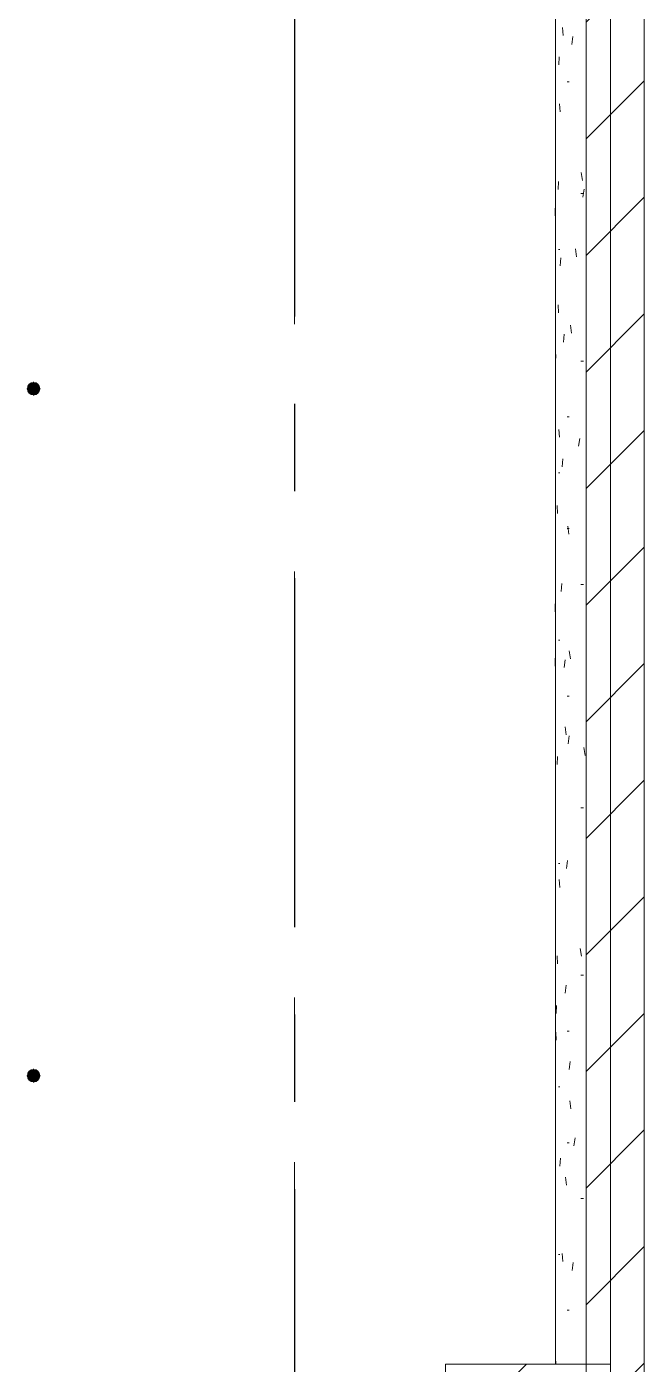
# Model space of a CAD drawing. Header units: millimetres. Extents: x -4000 to 187956, y -58990 to 162485.
# Drawn here: x 49525 to 51773, y 91650 to 96517 of the extents above; entities that cross this region are included whole.
import ezdxf

# ---------------------------------------------------------------- set-up
doc = ezdxf.new("R2010")
doc.units = ezdxf.units.MM
for name, pattern in [('Dash 1_16_', [317.5, 158.75, -158.75]), ('Grid Line', [2222.5, 1270, -317.5, 317.5, -317.5]), ('Grid Line 12_5mm', [2150, 1250, -300, 300, -300])]:
    doc.linetypes.add(name, pattern=pattern)
for name, color, linetype, lineweight in [('A-WALL', 113, 'Continuous', 13), ('A-WALL-PATT', 111, 'Continuous', 13), ('F-SPRN', 3, 'Continuous', 9), ('P-PIPE', 3, 'Continuous', 9), ('P-PIPE-CNTR', 3, 'Continuous', 9), ('S-GRID', 1, 'Continuous', 30)]:
    doc.layers.add(name, color=color, linetype=linetype, lineweight=lineweight)
pattern_1 = [(45, (0, 0), (-212.132, 212.132), [])]

# ---------------------------------------------------------------- blocks, each defined once
blk = doc.blocks.new('FP_928-FFS - TANG 1')
at = {"layer": 'A-WALL', "color": 50, "lineweight": 15}
blk.add_line((51450, 101250), (51450, 91650), dxfattribs=at)
at = {"layer": 'A-WALL-PATT', "color": 8, "lineweight": 9}
for p, q in [((51475.3, 96514.4), (51477.9, 96485.3)), ((51509.6, 96452.6), (51513.5, 96481.7)), ((51462, 96378.3), (51463.9, 96407.3)), ((51449.9, 96316.8), (51449.1, 96316.8)), ((51499.7, 96316.8), (51492.8, 96316.8)), ((51465, 96236.8), (51467.1, 96207.8)), ((51543.1, 95986.5), (51548, 95957.4)), ((51459.2, 95924.7), (51460.9, 95953.7)), ((51449.9, 95910.4), (51449.1, 95910.4)), ((51552.3, 95910.4), (51542.4, 95910.4)), ((51549.2, 95897.5), (51554.2, 95926.5)), ((51448.9, 95857.6), (51449.1, 95828.6)), ((51465.5, 95707.2), (51461.6, 95707.2)), ((51522.7, 95708.9), (51527.1, 95679.8)), ((51467.6, 95647.1), (51469.9, 95676.2)), ((51459.8, 95505.7), (51461.5, 95476.6)), ((51478.6, 95369.6), (51481.4, 95398.6)), ((51504.8, 95431.3), (51508.6, 95402.3)), ((51449.9, 95300.8), (51449.1, 95300.8)), ((51450.5, 95295.2), (51451.2, 95324.2)), ((51552.3, 95300.8), (51542.4, 95300.8)), ((51499.7, 95097.6), (51492.8, 95097.6)), ((51462.7, 95052.1), (51464.6, 95023.1)), ((51533.5, 94990.4), (51538.2, 95019.4)), ((51474.3, 94916), (51476.9, 94945)), ((51465.5, 94894.4), (51461.6, 94894.4)), ((51455.6, 94774.5), (51457, 94745.5)), ((51499.7, 94691.2), (51492.8, 94691.2)), ((51494.7, 94700.2), (51498.2, 94671.1)), ((51470.3, 94462.5), (51472.7, 94491.5)), ((51552.3, 94488), (51542.4, 94488)), ((51449, 94388.1), (51449.3, 94417.1)), ((51465.5, 94284.8), (51461.6, 94284.8)), ((51500.4, 94246.6), (51504.1, 94217.6)), ((51449, 94219.4), (51449.2, 94190.4)), ((51481.9, 94184.9), (51484.9, 94213.9)), ((51449.9, 94081.6), (51449.1, 94081.6)), ((51499.7, 94081.6), (51492.8, 94081.6)), ((51485.7, 93969), (51488.8, 93940)), ((51496, 93907.3), (51499.5, 93936.3)), ((51553.3, 93894.7), (51558.5, 93865.6)), ((51456.1, 93832.9), (51457.5, 93862)), ((51449.9, 93675.2), (51449.1, 93675.2)), ((51552.3, 93675.2), (51542.4, 93675.2)), ((51465.5, 93472), (51461.6, 93472)), ((51490.6, 93453.7), (51493.9, 93482.8)), ((51463.5, 93413.9), (51465.5, 93384.9)), ((51539.4, 93163.5), (51544.3, 93134.5)), ((51456.2, 93136.3), (51457.6, 93107.3)), ((51449.9, 93065.6), (51449.1, 93065.6)), ((51552.3, 93065.6), (51542.4, 93065.6)), ((51485.4, 93000.2), (51488.6, 93029.2)), ((51452.3, 92925.8), (51453.4, 92954.9)), ((51451.4, 92858.7), (51452.2, 92829.7)), ((51499.7, 92862.4), (51492.8, 92862.4)), ((51500.2, 92722.6), (51503.9, 92751.7)), ((51465.5, 92659.2), (51461.6, 92659.2)), ((51502, 92608.4), (51505.8, 92579.3)), ((51499.7, 92456), (51492.8, 92456)), ((51517.4, 92445), (51521.6, 92474.1)), ((51465.8, 92370.7), (51467.9, 92399.7)), ((51487, 92330.8), (51490.2, 92301.8)), ((51552.3, 92252.8), (51542.4, 92252.8)), ((51449.6, 92127.6), (51450.1, 92098.6)), ((51465.5, 92049.6), (51461.6, 92049.6)), ((51474.4, 92053.2), (51477.1, 92024.2)), ((51510.8, 91991.5), (51514.8, 92020.5)), ((51449.9, 91846.4), (51449.1, 91846.4)), ((51499.7, 91846.4), (51492.8, 91846.4)), ((51450.5, 91674.1), (51451.1, 91650))]:
    blk.add_line(p, q, dxfattribs=at)
blk = doc.blocks.new('Walls 1 - Walls 1-594429-FFS - TANG 1')
at = {"layer": 'A-WALL-PATT', "lineweight": 9}
h = blk.add_hatch(dxfattribs=at)
h.set_pattern_fill('FP_12', color=250, style=0, pattern_type=2)
h.set_pattern_definition(pattern_1)
h.paths.add_polyline_path([(51561.4, 91445.9), (51773.2, 91445.9), (51773.2, 101450), (51561.4, 101450), (51561.4, 91858.9)])
at = {"layer": 'A-WALL', "color": 50, "lineweight": 15}
for p, q in [((51561.4, 101450), (51561.4, 91445.9)), ((51773.2, 91445.9), (51773.2, 101450)), ((51450, 101250), (51450, 91650))]:
    blk.add_line(p, q, dxfattribs=at)
at = {"layer": 'A-WALL', "color": 35, "lineweight": 15}
blk.add_line((51650, 101450), (51650, 91445.9), dxfattribs=at)
at = {"layer": 'A-WALL', "color": 50, "lineweight": 15}
blk.add_blockref('FP_928-FFS - TANG 1', (0, 0), dxfattribs=at)
blk = doc.blocks.new('CMF2_NHAXUONG_A_rvt-1-FFS - TANG 1')
at = {"layer": 'A-WALL-PATT', "lineweight": 9}
h = blk.add_hatch(dxfattribs=at)
h.set_pattern_fill('FP_12', color=250, style=0, pattern_type=2)
h.set_pattern_definition(pattern_1)
h.paths.add_polyline_path([(51649.8, 91450), (51649.8, 91650), (51049.8, 91650), (51049.8, 91450)])
at = {"layer": 'A-WALL', "color": 50, "lineweight": 15}
for p, q in [((51449.8, 91650), (51449.8, 101250)), ((51649.8, 91650), (51049.8, 91650)), ((51049.8, 91650), (51049.8, 91450)), ((51649.8, 91450), (51649.8, 91650))]:
    blk.add_line(p, q, dxfattribs=at)
at = {"layer": 'A-WALL', "color": 35, "lineweight": 15}
for p, q in [((51449.8, 101250), (51449.8, 91650)), ((51649.8, 101250), (51649.8, 91650))]:
    blk.add_line(p, q, dxfattribs=at)
at = {"layer": 'A-WALL', "color": 53, "lineweight": 15}
for p, q in [((51649.8, 91650), (51649.8, 101250)), ((51561.4, 91650), (51649.8, 91650))]:
    blk.add_line(p, q, dxfattribs=at)
at = {"layer": 'A-WALL', "color": 71, "lineweight": 15}
for p, q in [((51450.1, 91650), (51454.5, 91650)), ((51454.8, 91650), (51468, 91650)), ((51468.4, 91650), (51490.3, 91650)), ((51491, 91650), (51521.5, 91650)), ((51522.3, 91650), (51561.4, 91650))]:
    blk.add_line(p, q, dxfattribs=at)
at = {"layer": 'S-GRID', "linetype": 'Grid Line 12_5mm', "lineweight": 9}
blk.add_line((50500, 161185.2), (50500, -16487.4), dxfattribs=at)
at = {"layer": 'A-WALL', "color": 250, "lineweight": 9}
blk.add_blockref('Walls 1 - Walls 1-594429-FFS - TANG 1', (0, 0), dxfattribs=at)
blk = doc.blocks.new('Sprinkler_Up - DN20-V607-FFS - TANG 1')
at = {"layer": 'F-SPRN', "transparency": 33554534}
for points in [[(-13.5, 0), (-3.9, 0.7), (-1.7, 2.9), (-1.2, 3.5), (-0.6, 4), (0.6, 4), (1.2, 3.5), (1.7, 2.9), (4.6, 0), (22.2, 0), (18, 13.1), (6.9, 21.2), (-6.9, 21.2), (-18, 13.1), (-22.2, 0)], [(0, -21.2), (6.9, -21.2), (18, -13.1), (22.2, 0), (3.9, -0.7), (1.7, -2.9), (1.2, -3.5), (0.6, -4), (-0.6, -4), (-1.2, -3.5), (-1.7, -2.9), (-4.6, 0), (-22.2, 0), (-18, -13.1), (-6.9, -21.2)], [(0, -16.7), (4.3, -16.1), (11.8, -11.8), (16.1, -4.3), (16.1, 4.3), (11.8, 11.8), (8.3, 14.4), (0, 16.7), (-4.3, 16.1), (-11.8, 11.8), (-16.1, 4.3), (-16.1, -4.3), (-11.8, -11.8), (-8.3, -14.4)], [(0, -15.6), (7.8, -13.5), (13.5, -7.8), (15.1, -4), (15.1, 4), (13.5, 7.8), (7.8, 13.5), (0, 15.6), (-7.8, 13.5), (-11, 11), (-15.1, 4), (-15.1, -4), (-11, -11), (-7.8, -13.5)], [(-10.9, -5.5), (-10.9, 5.4), (-14.5, 5.4), (-14.5, -5.5)], [(-7.7, -5.5), (-7.7, 5.4), (-10.9, 5.4), (-10.9, -5.5)], [(0, -5.5), (0, 5.4), (-7.7, 5.4), (-7.7, -5.5)], [(0, 0), (5.7, 0), (2.9, 4.9), (-2.9, 4.9), (-5.7, 0)], [(-2.9, -4.9), (2.9, -4.9), (5.7, 0), (-5.7, 0)], [(0, 0), (4.6, 0), (0, 4.6), (-4.6, 0)], [(0, -4.6), (4.6, 0), (-4.6, 0)], [(0, -2.6), (1.3, 0), (-1.8, 0)], [(-1.3, 0), (1.8, 0), (0, 2.6)], [(7.7, -5.5), (7.7, 5.4), (0, 5.4), (0, -5.5)], [(10.9, -5.5), (10.9, 5.4), (7.7, 5.4), (7.7, -5.5)], [(14.5, -5.5), (14.5, 5.4), (10.9, 5.4), (10.9, -5.5)]]:
    blk.add_hatch(color=1, dxfattribs=at).paths.add_polyline_path(points)
at = {"layer": 'F-SPRN', "color": 1}
for p, q in [((-11.5, 5.4), (-14.5, 5.4)), ((-14.5, 5.4), (-11.3, 5.4)), ((-14.5, 5.4), (-14.5, 3.7)), ((-14.5, 3.3), (-14.5, 0)), ((-11.5, 5.4), (-11.5, 4)), ((-10.9, 1.9), (-10.9, 3.6)), ((-10.8, 5.4), (-8, 5.4)), ((-8.1, 5.4), (-10.8, 5.4)), ((-8.1, 5.4), (-8.1, 2.8)), ((-8.1, 2.5), (-8.1, 0.7)), ((-7.7, 4.8), (-7.7, 2.7)), ((-7.7, 4.8), (-7.7, 2.7)), ((-7.7, 2.1), (-7.7, 0.5)), ((-7.7, 2.1), (-7.7, 0.5)), ((-6.7, 5.4), (-4.7, 5.4)), ((-5.8, 3.8), (-5.8, 2.2)), ((-2.1, 0), (-2.1, 0)), ((-2.1, 0), (-2.1, -0.1)), ((0, 2.1), (-0.1, 2.1)), ((2.1, 0), (2.1, 0.1)), ((2.1, 0), (2.1, 0)), ((4.7, 5.4), (6.5, 5.4)), ((7.7, 5.4), (10.8, 5.4)), ((7.7, 5.2), (7.7, 2.7)), ((7.7, 5.2), (7.7, 2.7)), ((7.7, 2.3), (7.7, 0.5)), ((7.7, 2.3), (7.7, 0.5)), ((10.8, 5.4), (8.1, 5.4)), ((8.1, 5.4), (8.1, 2.8)), ((8.1, 2.5), (8.1, 0.4)), ((10.9, 5.4), (14.5, 5.4)), ((10.9, 3.6), (10.9, 0.2)), ((14.5, 5.4), (11.5, 5.4)), ((11.5, 5.4), (11.5, 4)), ((11.5, 3), (11.5, 0.2)), ((14.5, 5.4), (14.5, -5.5)), ((-14.5, -1.3), (-14.5, -3.7)), ((-11.1, -5.5), (-14.5, -5.5)), ((-14.5, -5.5), (-11.5, -5.5)), ((-10.9, -2.6), (-10.9, -1.3)), ((-10.8, -5.5), (-8.1, -5.5)), ((-7.8, -5.5), (-10.8, -5.5)), ((-8.1, -4.2), (-8.1, -5.5)), ((-7.7, -2.7), (-7.7, -4)), ((-7.7, -2.7), (-7.7, -4)), ((-7, -5.5), (-5.8, -5.5)), ((-4.8, -5.5), (-7, -5.5)), ((-5.8, -2.3), (-5.8, -3.8)), ((-2.1, -0.3), (-2, -0.4)), ((-2, -0.4), (-2, -0.5)), ((-2, -0.5), (-2, -0.6)), ((-2, -0.6), (-2, -0.7)), ((-2, -0.7), (-1.9, -0.7)), ((-1.9, -0.7), (-1.9, -0.8)), ((-1.9, -0.8), (-1.9, -0.9)), ((-1.9, -0.9), (-1.8, -1)), ((-1.8, -1), (-1.8, -1.1)), ((-1.8, -1), (-1.8, -1)), ((-1.8, -1.1), (-1.7, -1.2)), ((-1.7, -1.2), (-1.6, -1.3)), ((-1.7, -1.2), (-1.7, -1.2)), ((-1.6, -1.3), (-1.6, -1.4)), ((-1.6, -1.4), (-1.5, -1.4)), ((-1.5, -1.4), (-1.4, -1.5)), ((-1.4, -1.5), (-1.3, -1.6)), ((-1.4, -1.5), (-1.4, -1.5)), ((-1.3, -1.6), (-1.3, -1.7)), ((-1.3, -1.7), (-1.2, -1.7)), ((-1.2, -1.7), (-1.1, -1.7)), ((-1.1, -1.7), (-1.1, -1.8)), ((-1.1, -1.8), (-1, -1.8)), ((-1, -1.8), (-0.9, -1.9)), ((-0.9, -1.9), (-0.8, -1.9)), ((-0.8, -1.9), (-0.7, -2)), ((-0.8, -1.9), (-0.8, -1.9)), ((-0.7, -2), (-0.6, -2)), ((-0.6, -2), (-0.5, -2)), ((-0.5, -2), (-0.4, -2)), ((-0.4, -2), (-0.3, -2.1)), ((-0.4, -2), (-0.4, -2)), ((-0.3, -2.1), (-0.2, -2.1)), ((-0.2, -2.1), (-0.1, -2.1)), ((-0.1, -2.1), (0, -2.1)), ((0, -2.1), (0.1, -2.1)), ((0.1, -2.1), (0.2, -2.1)), ((0.1, -2.1), (0.1, -2.1)), ((0.2, -2.1), (0.3, -2.1)), ((0.3, -2.1), (0.4, -2)), ((0.4, -2), (0.5, -2)), ((0.5, -2), (0.6, -2)), ((0.6, -2), (0.7, -2)), ((0.6, -2), (0.6, -2)), ((0.7, -2), (0.8, -1.9)), ((0.8, -1.9), (0.9, -1.9)), ((0.9, -1.9), (1, -1.8)), ((0.9, -1.9), (0.9, -1.9)), ((1, -1.8), (1.1, -1.8)), ((1.1, -1.8), (1.2, -1.7)), ((1.2, -1.7), (1.3, -1.6)), ((1.2, -1.7), (1.2, -1.7)), ((1.3, -1.6), (1.4, -1.6)), ((1.4, -1.5), (1.5, -1.5)), ((1.4, -1.6), (1.4, -1.5)), ((1.5, -1.4), (1.6, -1.3)), ((1.5, -1.5), (1.5, -1.4)), ((1.6, -1.3), (1.7, -1.2)), ((1.6, -1.3), (1.6, -1.3)), ((1.7, -1.1), (1.8, -1.1)), ((1.7, -1.2), (1.7, -1.1)), ((1.8, -1), (1.9, -0.9)), ((1.8, -1.1), (1.8, -1)), ((1.9, -0.8), (2, -0.7)), ((1.9, -0.8), (1.9, -0.8)), ((1.9, -0.9), (1.9, -0.8)), ((2, -0.4), (2.1, -0.3)), ((2, -0.5), (2, -0.4)), ((2, -0.5), (2, -0.5)), ((2, -0.6), (2, -0.5)), ((2, -0.7), (2, -0.6)), ((2.1, -0.1), (2.1, 0)), ((2.1, -0.2), (2.1, -0.1)), ((2.1, -0.3), (2.1, -0.2)), ((7, -5.5), (4.8, -5.5)), ((5.8, -2.2), (5.8, -3.8)), ((5.8, -5.5), (7, -5.5)), ((7.7, -0.5), (7.7, -2.3)), ((7.7, -0.5), (7.7, -2.3)), ((7.7, -2.7), (7.7, -5.4)), ((7.7, -2.7), (7.7, -5.4)), ((10.8, -5.5), (7.7, -5.5)), ((8.1, -0.4), (8.1, -2.5)), ((8.1, -2.8), (8.1, -5.5)), ((8.1, -5.5), (10.8, -5.5)), ((10.9, -0.2), (10.9, -3.6)), ((14.5, -5.5), (10.9, -5.5)), ((11.5, -0.2), (11.5, -3)), ((11.5, -4), (11.5, -5.5)), ((11.5, -5.5), (14.5, -5.5))]:
    blk.add_line(p, q, dxfattribs=at)
at = {"layer": 'F-SPRN', "color": 1, "flags": 128}
for points in [[(-0.6, 2), (-0.7, 2), (-0.8, 1.9), (-0.9, 1.9), (-0.9, 1.9), (-1, 1.8), (-1.1, 1.8), (-1.2, 1.7), (-1.2, 1.7), (-1.3, 1.6), (-1.4, 1.6), (-1.4, 1.5), (-1.5, 1.5), (-1.5, 1.4), (-1.6, 1.3), (-1.6, 1.3), (-1.7, 1.2), (-1.7, 1.1), (-1.8, 1.1), (-1.8, 1), (-1.9, 0.9), (-1.9, 0.8), (-1.9, 0.8), (-2, 0.7), (-2, 0.6), (-2, 0.5), (-2, 0.5), (-2, 0.4), (-2.1, 0.3), (-2.1, 0.2), (-2.1, 0.1), (-2.1, 0)], [(-0.5, 2), (-0.6, 2), (-0.6, 2)], [(-0.1, 2.1), (-0.1, 2.1), (-0.2, 2.1), (-0.3, 2.1), (-0.4, 2), (-0.5, 2)], [(0.3, 2.1), (0.2, 2.1), (0.1, 2.1), (0, 2.1)], [(1.4, 1.5), (1.3, 1.6), (1.3, 1.7), (1.2, 1.7), (1.1, 1.7), (1.1, 1.8), (1, 1.8), (0.9, 1.9), (0.8, 1.9), (0.8, 1.9), (0.7, 2), (0.6, 2), (0.5, 2), (0.4, 2), (0.4, 2), (0.3, 2.1)], [(1.8, 1.1), (1.7, 1.2), (1.7, 1.2), (1.6, 1.3), (1.6, 1.4), (1.5, 1.4), (1.4, 1.5), (1.4, 1.5)], [(2, 0.7), (1.9, 0.7), (1.9, 0.8), (1.9, 0.9), (1.8, 1), (1.8, 1), (1.8, 1.1)], [(2.1, 0.1), (2.1, 0.2), (2.1, 0.2), (2.1, 0.3), (2, 0.4), (2, 0.5), (2, 0.6), (2, 0.7)], [(-2.1, -0.1), (-2.1, -0.2), (-2.1, -0.2), (-2.1, -0.3)]]:
    blk.add_lwpolyline(points, dxfattribs=at)
at = {"layer": 'F-SPRN', "color": 1}
for radius, start, end in [(22.2, 360, 180), (21.9, 165.6773, 179.2615), (21.9, 144.7698, 164.8151), (21.9, 126.6942, 143.2701), (16.7, 167.6802, 180), (16.7, 167.6802, 180), (16.7, 155.3879, 164.9693), (16.7, 155.3879, 164.9693), (15.6, 166.4265, 180), (15.6, 166.4265, 180), (15.6, 150.9409, 165), (15.6, 159.6139, 165), (16.7, 136.7213, 149.931), (16.7, 136.7213, 149.931), (15.6, 150.9409, 156.3845), (15.6, 138.4214, 150), (15.6, 138.4214, 150), (21.9, 108.2621, 125.7507), (16.7, 121.4181, 130.5751), (16.7, 121.4181, 130.5751), (15.6, 120.5262, 133.2078), (15.6, 120.5262, 133.2078), (16.7, 106.5995, 120), (16.7, 106.5995, 120), (15.6, 114.4363, 119.9813), (15.6, 114.4363, 119.9813), (21.9, 99.348, 107.901), (4.63, 155.7832, 180), (4.63, 155.7832, 180), (16.7, 96.4143, 105), (16.7, 96.4143, 105), (4.63, 109.0192, 138.2703), (4.63, 109.0192, 138.2703), (21.9, 90.145, 98.8503), (15.6, 95.5762, 100.6843), (15.6, 95.5762, 100.6843), (2.56, 109.0192, 168.8278), (2.56, 109.0192, 168.8278), (2.04, 109.0192, 180), (16.7, 83.0684, 90), (16.7, 83.0684, 90), (4.63, 17.9592, 90), (4.63, 17.9592, 90), (3.81, 57.0577, 90), (2.56, 14.5599, 90), (2.56, 14.5599, 90), (2.04, 10.4703, 90), (21.9, 72.5583, 89.4624), (15.6, 75.573, 80.5892), (15.6, 75.573, 80.5892), (3.81, 16.1605, 43.8358), (15.6, 67.5614, 74.5481), (15.6, 67.5614, 74.5481), (16.7, 60, 75), (16.7, 60, 75), (15.6, 60.0187, 65.5637), (15.6, 60.0187, 65.5637), (21.9, 54.2493, 71.7379), (15.6, 46.7922, 60), (15.6, 46.7922, 60), (16.7, 49.4249, 58.5819), (16.7, 49.4249, 58.5819), (15.6, 30, 41.5786), (15.6, 30, 41.5786), (16.7, 30, 43.2787), (16.7, 30, 43.2787), (21.9, 36.7299, 53.3058), (15.6, 23.6155, 29.5646), (15.6, 15, 29.5646), (15.6, 15, 20.3861), (16.7, 15, 24.6121), (16.7, 15, 24.6121), (15.6, 360, 13.6618), (15.6, 0, 13.6618), (16.7, 360, 12.3198), (16.7, 0, 12.3198), (21.9, 15.1849, 35.2302), (21.9, 0.7385, 14.3227), (22.2, 180, 360), (21.9, 180.7385, 194.3227), (21.9, 195.1849, 215.2302), (21.9, 216.7299, 233.3058), (16.7, 180, 192.3198), (16.7, 180, 192.3198), (16.7, 195.0307, 204.6121), (16.7, 195.0307, 204.6121), (15.6, 181.9082, 193.6618), (15.6, 181.9082, 193.6618), (15.6, 197.3339, 209.5646), (15.6, 197.3339, 209.5646), (16.7, 210.069, 223.2787), (16.7, 210.069, 223.2787), (15.6, 212.5472, 221.5786), (15.6, 212.5472, 221.5786), (21.9, 234.2493, 251.7379), (16.7, 229.4249, 238.5819), (16.7, 229.4249, 238.5819), (15.6, 233.795, 240), (15.6, 233.795, 240), (16.7, 240, 255), (16.7, 240, 255), (15.6, 240.0187, 254.5481), (15.6, 240.0187, 254.5481), (21.9, 252.5583, 269.4624), (4.63, 197.9592, 0), (4.63, 197.9592, 360), (15.6, 255, 267.64), (15.6, 255, 267.64), (3.81, 196.1605, 360), (2.56, 191.1677, 270), (2.56, 191.1677, 270), (2.04, 190.4703, 270), (16.7, 263.0684, 270), (16.7, 263.0684, 270), (2.04, 270, 0), (2.56, 270, 0), (2.56, 270, 360), (21.9, 270.145, 278.8503), (15.6, 275.5762, 280.6843), (15.6, 275.5762, 280.6843), (16.7, 276.4143, 285), (16.7, 276.4143, 285), (21.9, 279.348, 287.901), (16.7, 286.5995, 300), (16.7, 286.5995, 300), (15.6, 294.4363, 299.9813), (15.6, 294.4363, 299.9813), (21.9, 288.2621, 305.7507), (15.6, 300, 313.2078), (15.6, 300, 313.2078), (16.7, 301.4181, 310.5751), (16.7, 301.4181, 310.5751), (15.6, 318.4214, 330), (15.6, 318.4214, 330), (16.7, 316.7213, 330), (16.7, 316.7213, 330), (21.9, 306.6942, 323.2701), (15.6, 330.4354, 345), (15.6, 330.4354, 336.3845), (15.6, 339.6139, 345), (15.6, 346.3382, 360), (15.6, 346.3382, 360), (16.7, 335.3879, 345), (16.7, 335.3879, 345), (16.7, 347.6802, 360), (16.7, 347.6802, 360), (21.9, 324.7698, 344.8151), (21.9, 345.6773, 359.2615)]:
    blk.add_arc((0, 0), radius, start, end, dxfattribs=at)
blk = doc.blocks.new('Sprinkler_Up - DN20-V608-FFS - TANG 1')
at = {"layer": 'F-SPRN', "transparency": 33554534}
for points in [[(-13.5, 0), (-3.9, 0.7), (-1.7, 2.9), (-1.2, 3.5), (-0.6, 4), (0.6, 4), (1.2, 3.5), (1.7, 2.9), (4.6, 0), (22.2, 0), (18, 13.1), (6.9, 21.2), (-6.9, 21.2), (-18, 13.1), (-22.2, 0)], [(0, -21.2), (6.9, -21.2), (18, -13.1), (22.2, 0), (3.9, -0.7), (1.7, -2.9), (1.2, -3.5), (0.6, -4), (-0.6, -4), (-1.2, -3.5), (-1.7, -2.9), (-4.6, 0), (-22.2, 0), (-18, -13.1), (-6.9, -21.2)], [(0, -16.7), (4.3, -16.1), (11.8, -11.8), (16.1, -4.3), (16.1, 4.3), (11.8, 11.8), (8.3, 14.4), (0, 16.7), (-4.3, 16.1), (-11.8, 11.8), (-16.1, 4.3), (-16.1, -4.3), (-11.8, -11.8), (-8.3, -14.4)], [(0, -15.6), (7.8, -13.5), (13.5, -7.8), (15.1, -4), (15.1, 4), (13.5, 7.8), (7.8, 13.5), (0, 15.6), (-7.8, 13.5), (-11, 11), (-15.1, 4), (-15.1, -4), (-11, -11), (-7.8, -13.5)], [(-10.9, -5.5), (-10.9, 5.4), (-14.5, 5.4), (-14.5, -5.5)], [(-7.7, -5.5), (-7.7, 5.4), (-10.9, 5.4), (-10.9, -5.5)], [(0, -5.5), (0, 5.4), (-7.7, 5.4), (-7.7, -5.5)], [(0, 0), (5.7, 0), (2.9, 4.9), (-2.9, 4.9), (-5.7, 0)], [(-2.9, -4.9), (2.9, -4.9), (5.7, 0), (-5.7, 0)], [(0, 0), (4.6, 0), (0, 4.6), (-4.6, 0)], [(0, -4.6), (4.6, 0), (-4.6, 0)], [(0, -2.6), (1.3, 0), (-1.8, 0)], [(-1.3, 0), (1.8, 0), (0, 2.6)], [(7.7, -5.5), (7.7, 5.4), (0, 5.4), (0, -5.5)], [(10.9, -5.5), (10.9, 5.4), (7.7, 5.4), (7.7, -5.5)], [(14.5, -5.5), (14.5, 5.4), (10.9, 5.4), (10.9, -5.5)]]:
    blk.add_hatch(color=1, dxfattribs=at).paths.add_polyline_path(points)
at = {"layer": 'F-SPRN', "color": 1}
for p, q in [((-11.5, 5.4), (-14.5, 5.4)), ((-14.5, 5.4), (-11.3, 5.4)), ((-14.5, 5.4), (-14.5, 3.7)), ((-14.5, 3.3), (-14.5, 0)), ((-11.5, 5.4), (-11.5, 4)), ((-10.9, 1.9), (-10.9, 3.6)), ((-10.8, 5.4), (-8, 5.4)), ((-8.1, 5.4), (-10.8, 5.4)), ((-8.1, 5.4), (-8.1, 2.8)), ((-8.1, 2.5), (-8.1, 0.7)), ((-7.7, 4.8), (-7.7, 2.7)), ((-7.7, 4.8), (-7.7, 2.7)), ((-7.7, 2.1), (-7.7, 0.5)), ((-7.7, 2.1), (-7.7, 0.5)), ((-6.7, 5.4), (-4.7, 5.4)), ((-5.8, 3.8), (-5.8, 2.2)), ((-2.1, 0), (-2.1, 0)), ((-2.1, 0), (-2.1, -0.1)), ((0, 2.1), (-0.1, 2.1)), ((2.1, 0), (2.1, 0.1)), ((2.1, 0), (2.1, 0)), ((4.7, 5.4), (6.5, 5.4)), ((7.7, 5.4), (10.8, 5.4)), ((7.7, 5.2), (7.7, 2.7)), ((7.7, 5.2), (7.7, 2.7)), ((7.7, 2.3), (7.7, 0.5)), ((7.7, 2.3), (7.7, 0.5)), ((10.8, 5.4), (8.1, 5.4)), ((8.1, 5.4), (8.1, 2.8)), ((8.1, 2.5), (8.1, 0.4)), ((10.9, 5.4), (14.5, 5.4)), ((10.9, 3.6), (10.9, 0.2)), ((14.5, 5.4), (11.5, 5.4)), ((11.5, 5.4), (11.5, 4)), ((11.5, 3), (11.5, 0.2)), ((14.5, 5.4), (14.5, -5.5)), ((-14.5, -1.3), (-14.5, -3.7)), ((-11.1, -5.5), (-14.5, -5.5)), ((-14.5, -5.5), (-11.5, -5.5)), ((-10.9, -2.6), (-10.9, -1.3)), ((-10.8, -5.5), (-8.1, -5.5)), ((-7.8, -5.5), (-10.8, -5.5)), ((-8.1, -4.2), (-8.1, -5.5)), ((-7.7, -2.7), (-7.7, -4)), ((-7.7, -2.7), (-7.7, -4)), ((-7, -5.5), (-5.8, -5.5)), ((-4.8, -5.5), (-7, -5.5)), ((-5.8, -2.3), (-5.8, -3.8)), ((-2.1, -0.3), (-2, -0.4)), ((-2, -0.4), (-2, -0.5)), ((-2, -0.5), (-2, -0.6)), ((-2, -0.6), (-2, -0.7)), ((-2, -0.7), (-1.9, -0.7)), ((-1.9, -0.7), (-1.9, -0.8)), ((-1.9, -0.8), (-1.9, -0.9)), ((-1.9, -0.9), (-1.8, -1)), ((-1.8, -1), (-1.8, -1.1)), ((-1.8, -1), (-1.8, -1)), ((-1.8, -1.1), (-1.7, -1.2)), ((-1.7, -1.2), (-1.6, -1.3)), ((-1.7, -1.2), (-1.7, -1.2)), ((-1.6, -1.3), (-1.6, -1.4)), ((-1.6, -1.4), (-1.5, -1.4)), ((-1.5, -1.4), (-1.4, -1.5)), ((-1.4, -1.5), (-1.3, -1.6)), ((-1.4, -1.5), (-1.4, -1.5)), ((-1.3, -1.6), (-1.3, -1.7)), ((-1.3, -1.7), (-1.2, -1.7)), ((-1.2, -1.7), (-1.1, -1.7)), ((-1.1, -1.7), (-1.1, -1.8)), ((-1.1, -1.8), (-1, -1.8)), ((-1, -1.8), (-0.9, -1.9)), ((-0.9, -1.9), (-0.8, -1.9)), ((-0.8, -1.9), (-0.7, -2)), ((-0.8, -1.9), (-0.8, -1.9)), ((-0.7, -2), (-0.6, -2)), ((-0.6, -2), (-0.5, -2)), ((-0.5, -2), (-0.4, -2)), ((-0.4, -2), (-0.3, -2.1)), ((-0.4, -2), (-0.4, -2)), ((-0.3, -2.1), (-0.2, -2.1)), ((-0.2, -2.1), (-0.1, -2.1)), ((-0.1, -2.1), (0, -2.1)), ((0, -2.1), (0.1, -2.1)), ((0.1, -2.1), (0.2, -2.1)), ((0.1, -2.1), (0.1, -2.1)), ((0.2, -2.1), (0.3, -2.1)), ((0.3, -2.1), (0.4, -2)), ((0.4, -2), (0.5, -2)), ((0.5, -2), (0.6, -2)), ((0.6, -2), (0.7, -2)), ((0.6, -2), (0.6, -2)), ((0.7, -2), (0.8, -1.9)), ((0.8, -1.9), (0.9, -1.9)), ((0.9, -1.9), (1, -1.8)), ((0.9, -1.9), (0.9, -1.9)), ((1, -1.8), (1.1, -1.8)), ((1.1, -1.8), (1.2, -1.7)), ((1.2, -1.7), (1.3, -1.6)), ((1.2, -1.7), (1.2, -1.7)), ((1.3, -1.6), (1.4, -1.6)), ((1.4, -1.5), (1.5, -1.5)), ((1.4, -1.6), (1.4, -1.5)), ((1.5, -1.4), (1.6, -1.3)), ((1.5, -1.5), (1.5, -1.4)), ((1.6, -1.3), (1.7, -1.2)), ((1.6, -1.3), (1.6, -1.3)), ((1.7, -1.1), (1.8, -1.1)), ((1.7, -1.2), (1.7, -1.1)), ((1.8, -1), (1.9, -0.9)), ((1.8, -1.1), (1.8, -1)), ((1.9, -0.8), (2, -0.7)), ((1.9, -0.8), (1.9, -0.8)), ((1.9, -0.9), (1.9, -0.8)), ((2, -0.4), (2.1, -0.3)), ((2, -0.5), (2, -0.4)), ((2, -0.5), (2, -0.5)), ((2, -0.6), (2, -0.5)), ((2, -0.7), (2, -0.6)), ((2.1, -0.1), (2.1, 0)), ((2.1, -0.2), (2.1, -0.1)), ((2.1, -0.3), (2.1, -0.2)), ((7, -5.5), (4.8, -5.5)), ((5.8, -2.2), (5.8, -3.8)), ((5.8, -5.5), (7, -5.5)), ((7.7, -0.5), (7.7, -2.3)), ((7.7, -0.5), (7.7, -2.3)), ((7.7, -2.7), (7.7, -5.4)), ((7.7, -2.7), (7.7, -5.4)), ((10.8, -5.5), (7.7, -5.5)), ((8.1, -0.4), (8.1, -2.5)), ((8.1, -2.8), (8.1, -5.5)), ((8.1, -5.5), (10.8, -5.5)), ((10.9, -0.2), (10.9, -3.6)), ((14.5, -5.5), (10.9, -5.5)), ((11.5, -0.2), (11.5, -3)), ((11.5, -4), (11.5, -5.5)), ((11.5, -5.5), (14.5, -5.5))]:
    blk.add_line(p, q, dxfattribs=at)
at = {"layer": 'F-SPRN', "color": 1, "flags": 128}
for points in [[(-0.6, 2), (-0.7, 2), (-0.8, 1.9), (-0.9, 1.9), (-0.9, 1.9), (-1, 1.8), (-1.1, 1.8), (-1.2, 1.7), (-1.2, 1.7), (-1.3, 1.6), (-1.4, 1.6), (-1.4, 1.5), (-1.5, 1.5), (-1.5, 1.4), (-1.6, 1.3), (-1.6, 1.3), (-1.7, 1.2), (-1.7, 1.1), (-1.8, 1.1), (-1.8, 1), (-1.9, 0.9), (-1.9, 0.8), (-1.9, 0.8), (-2, 0.7), (-2, 0.6), (-2, 0.5), (-2, 0.5), (-2, 0.4), (-2.1, 0.3), (-2.1, 0.2), (-2.1, 0.1), (-2.1, 0)], [(-0.5, 2), (-0.6, 2), (-0.6, 2)], [(-0.1, 2.1), (-0.1, 2.1), (-0.2, 2.1), (-0.3, 2.1), (-0.4, 2), (-0.5, 2)], [(0.3, 2.1), (0.2, 2.1), (0.1, 2.1), (0, 2.1)], [(2.1, 0.1), (2.1, 0.2), (2.1, 0.2), (2.1, 0.3), (2, 0.4), (2, 0.5), (2, 0.6), (2, 0.7), (1.9, 0.7), (1.9, 0.8), (1.9, 0.9), (1.8, 1), (1.8, 1), (1.8, 1.1), (1.7, 1.2), (1.7, 1.2), (1.6, 1.3), (1.6, 1.4), (1.5, 1.4), (1.4, 1.5), (1.4, 1.5), (1.3, 1.6), (1.3, 1.7), (1.2, 1.7), (1.1, 1.7), (1.1, 1.8), (1, 1.8), (0.9, 1.9), (0.8, 1.9), (0.8, 1.9), (0.7, 2), (0.6, 2), (0.5, 2), (0.4, 2), (0.4, 2), (0.3, 2.1)], [(-2.1, -0.1), (-2.1, -0.2), (-2.1, -0.2), (-2.1, -0.3)]]:
    blk.add_lwpolyline(points, dxfattribs=at)
at = {"layer": 'F-SPRN', "color": 1}
for radius, start, end in [(22.2, 360, 180), (21.9, 165.6773, 179.2615), (21.9, 144.7698, 164.8151), (21.9, 126.6942, 143.2701), (16.7, 167.6802, 180), (16.7, 167.6802, 180), (16.7, 155.3879, 164.9693), (16.7, 155.3879, 164.9693), (15.6, 166.4265, 180), (15.6, 166.4265, 180), (15.6, 150.9409, 165), (15.6, 159.6139, 165), (16.7, 136.7213, 149.931), (16.7, 136.7213, 149.931), (15.6, 150.9409, 156.3845), (15.6, 138.4214, 150), (15.6, 138.4214, 150), (21.9, 108.2621, 125.7507), (16.7, 121.4181, 130.5751), (16.7, 121.4181, 130.5751), (15.6, 120.5262, 133.2078), (15.6, 120.5262, 133.2078), (16.7, 106.5995, 120), (16.7, 106.5995, 120), (15.6, 114.4363, 119.9813), (15.6, 114.4363, 119.9813), (21.9, 99.348, 107.901), (4.63, 155.7832, 180), (4.63, 155.7832, 180), (16.7, 96.4143, 105), (16.7, 96.4143, 105), (4.63, 109.0192, 138.2703), (4.63, 109.0192, 138.2703), (21.9, 90.145, 98.8503), (15.6, 95.5762, 100.6843), (15.6, 95.5762, 100.6843), (2.56, 109.0192, 168.8278), (2.56, 109.0192, 168.8278), (2.04, 109.0192, 180), (16.7, 83.0684, 90), (16.7, 83.0684, 90), (4.63, 17.9592, 90), (4.63, 17.9592, 90), (3.81, 57.0577, 90), (2.56, 14.5599, 90), (2.56, 14.5599, 90), (2.04, 10.4703, 90), (21.9, 72.5583, 89.4624), (15.6, 75.573, 80.5892), (15.6, 75.573, 80.5892), (3.81, 16.1605, 43.8358), (15.6, 67.5614, 74.5481), (15.6, 67.5614, 74.5481), (16.7, 60, 75), (16.7, 60, 75), (15.6, 60.0187, 65.5637), (15.6, 60.0187, 65.5637), (21.9, 54.2493, 71.7379), (15.6, 46.7922, 60), (15.6, 46.7922, 60), (16.7, 49.4249, 58.5819), (16.7, 49.4249, 58.5819), (15.6, 30, 41.5786), (15.6, 30, 41.5786), (16.7, 30, 43.2787), (16.7, 30, 43.2787), (21.9, 36.7299, 53.3058), (15.6, 23.6155, 29.5646), (15.6, 15, 29.5646), (15.6, 15, 20.3861), (16.7, 15, 24.6121), (16.7, 15, 24.6121), (15.6, 360, 13.6618), (15.6, 0, 13.6618), (16.7, 360, 12.3198), (16.7, 0, 12.3198), (21.9, 15.1849, 35.2302), (21.9, 0.7385, 14.3227), (22.2, 180, 360), (21.9, 180.7385, 194.3227), (21.9, 195.1849, 215.2302), (21.9, 216.7299, 233.3058), (16.7, 180, 192.3198), (16.7, 180, 192.3198), (16.7, 195.0307, 204.6121), (16.7, 195.0307, 204.6121), (15.6, 181.9082, 193.6618), (15.6, 181.9082, 193.6618), (15.6, 197.3339, 209.5646), (15.6, 197.3339, 209.5646), (16.7, 210.069, 223.2787), (16.7, 210.069, 223.2787), (15.6, 212.5472, 221.5786), (15.6, 212.5472, 221.5786), (21.9, 234.2493, 251.7379), (16.7, 229.4249, 238.5819), (16.7, 229.4249, 238.5819), (15.6, 233.795, 240), (15.6, 233.795, 240), (16.7, 240, 255), (16.7, 240, 255), (15.6, 240.0187, 254.5481), (15.6, 240.0187, 254.5481), (21.9, 252.5583, 269.4624), (4.63, 197.9592, 0), (4.63, 197.9592, 360), (15.6, 255, 267.64), (15.6, 255, 267.64), (3.81, 196.1605, 360), (2.56, 191.1677, 270), (2.56, 191.1677, 270), (2.04, 190.4703, 270), (16.7, 263.0684, 270), (16.7, 263.0684, 270), (2.04, 270, 0), (2.56, 270, 0), (2.56, 270, 360), (21.9, 270.145, 278.8503), (15.6, 275.5762, 280.6843), (15.6, 275.5762, 280.6843), (16.7, 276.4143, 285), (16.7, 276.4143, 285), (21.9, 279.348, 287.901), (16.7, 286.5995, 300), (16.7, 286.5995, 300), (15.6, 294.4363, 299.9813), (15.6, 294.4363, 299.9813), (21.9, 288.2621, 305.7507), (15.6, 300, 313.2078), (15.6, 300, 313.2078), (16.7, 301.4181, 310.5751), (16.7, 301.4181, 310.5751), (15.6, 318.4214, 330), (15.6, 318.4214, 330), (16.7, 316.7213, 330), (16.7, 316.7213, 330), (21.9, 306.6942, 323.2701), (15.6, 330.4354, 345), (15.6, 330.4354, 336.3845), (15.6, 339.6139, 345), (15.6, 346.3382, 360), (15.6, 346.3382, 360), (16.7, 335.3879, 345), (16.7, 335.3879, 345), (16.7, 347.6802, 360), (16.7, 347.6802, 360), (21.9, 324.7698, 344.8151), (21.9, 345.6773, 359.2615)]:
    blk.add_arc((0, 0), radius, start, end, dxfattribs=at)
blk = doc.blocks.new('Steel_Transition_Threaded_HoaPhat - Standard-V953-FFS - TANG 1')
at = {"layer": 'P-PIPE', "lineweight": 13, "transparency": 33554534}
h = blk.add_hatch(color=1, dxfattribs=at)
h.paths.add_polyline_path([(49550, 126427.6), (49555.8, 126428.4), (49561.3, 126430.6), (49565.9, 126434.2), (49569.5, 126438.8), (49571.7, 126444.3), (49572.5, 126450.1), (49571.7, 126455.9), (49569.5, 126461.3), (49565.9, 126466), (49561.3, 126469.6), (49555.8, 126471.8), (49550, 126472.6), (49544.2, 126471.8), (49538.8, 126469.6), (49534.1, 126466), (49530.5, 126461.3), (49528.3, 126455.9), (49527.5, 126450.1), (49528.3, 126444.3), (49530.5, 126438.8), (49534.1, 126434.2), (49538.8, 126430.6), (49544.2, 126428.4)])
h.paths.add_polyline_path([(49550, 126430), (49544.8, 126430.7), (49540, 126432.7), (49535.8, 126435.9), (49532.6, 126440), (49530.6, 126444.9), (49529.9, 126450.1), (49530.6, 126455.3), (49532.6, 126460.1), (49535.8, 126464.3), (49540, 126467.5), (49544.8, 126469.5), (49550, 126470.2), (49555.2, 126469.5), (49560.1, 126467.5), (49564.2, 126464.3), (49567.4, 126460.1), (49569.4, 126455.3), (49570.1, 126450.1), (49569.4, 126444.9), (49567.4, 126440), (49564.2, 126435.9), (49560.1, 126432.7), (49555.2, 126430.7)])
for points in [[(49529.9, 126450.1), (49533.6, 126450.1), (49535.8, 126458.3), (49541.8, 126464.3), (49550, 126466.5), (49558.2, 126464.3), (49564.2, 126458.3), (49566.4, 126450.1), (49570.1, 126450.1), (49569.4, 126455.3), (49567.4, 126460.1), (49564.2, 126464.3), (49560.1, 126467.5), (49555.2, 126469.5), (49550, 126470.2), (49544.8, 126469.5), (49540, 126467.5), (49535.8, 126464.3), (49532.6, 126460.1), (49530.6, 126455.3)], [(49550, 126430), (49555.2, 126430.7), (49560.1, 126432.7), (49564.2, 126435.9), (49567.4, 126440), (49569.4, 126444.9), (49570.1, 126450.1), (49566.4, 126450.1), (49564.2, 126441.9), (49558.2, 126435.9), (49550, 126433.7), (49541.8, 126435.9), (49535.8, 126441.9), (49533.6, 126450.1), (49529.9, 126450.1), (49530.6, 126444.9), (49532.6, 126440), (49535.8, 126435.9), (49540, 126432.7), (49544.8, 126430.7)], [(49550, 126431.6), (49554.8, 126432.2), (49559.3, 126434.1), (49563.1, 126437), (49566, 126440.8), (49567.9, 126445.3), (49568.5, 126450.1), (49567.9, 126454.9), (49566, 126459.3), (49563.1, 126463.2), (49559.3, 126466.1), (49554.8, 126468), (49550, 126468.6), (49545.2, 126468), (49540.8, 126466.1), (49536.9, 126463.2), (49534, 126459.3), (49532.1, 126454.9), (49531.5, 126450.1), (49532.1, 126445.3), (49534, 126440.8), (49536.9, 126437), (49540.8, 126434.1), (49545.2, 126432.2)]]:
    blk.add_hatch(color=1, dxfattribs=at).paths.add_polyline_path(points)
at = {"layer": 'P-PIPE', "color": 20, "lineweight": 13}
for radius, start, end in [(22.5, 0, 180), (22.5, 0, 180), (22.5, 180, 0), (22.5, 180, 0), (20.1, 166.0499, 180), (20.1, 180, 193.9501), (20.1, 150, 162.7449), (18.5, 166.5939, 180), (18.5, 166.5939, 180), (18.5, 180, 193.4061), (18.5, 180, 193.4061), (18.5, 157.6232, 165), (18.5, 157.6232, 165), (20.1, 128.8856, 148.1553), (16.4, 180.8106, 191.4533), (16.4, 168.5467, 175.1607), (18.5, 136.4297, 150), (18.5, 136.4297, 150), (16.4, 158.0319, 163.506), (16.4, 141.9681, 150), (18.5, 123.4976, 133.2041), (18.5, 123.4976, 133.2041), (20.1, 109.6859, 125.0043), (16.4, 121.0738, 126.4537), (18.5, 106.819, 120), (18.5, 106.819, 120), (16.4, 113.4045, 120), (16.4, 107.4657, 111.9681), (20.1, 100.9975, 105), (18.5, 91.4353, 103.2046), (18.5, 91.4353, 103.2046), (16.4, 96.2132, 104.6042), (20.1, 90.5246, 98.5089), (18.5, 78.0986, 90), (18.5, 78.0986, 90), (20.1, 75.0607, 87.9279), (16.4, 66.9681, 75), (18.5, 60, 75), (18.5, 60, 75), (20.1, 54.9957, 75), (18.5, 46.7959, 56.5024), (18.5, 46.7959, 56.5024), (20.1, 31.8447, 51.1144), (16.4, 30, 38.0319), (18.5, 30, 43.5703), (18.5, 30, 43.5703), (16.4, 0, 8.0319), (16.4, 351.9681, 0), (18.5, 15, 22.3768), (18.5, 15, 22.3768), (20.1, 17.2551, 30), (18.5, 0, 13.4061), (18.5, 0, 13.4061), (18.5, 346.5939, 0), (18.5, 346.5939, 0), (20.1, 0, 13.9501), (20.1, 346.0499, 0), (20.1, 197.2551, 210), (18.5, 195, 202.3768), (18.5, 195, 202.3768), (20.1, 211.8447, 231.1144), (18.5, 210, 223.5703), (18.5, 210, 223.5703), (16.4, 210.6635, 218.0319), (18.5, 226.7959, 236.5024), (18.5, 226.7959, 236.5024), (20.1, 234.9957, 255), (16.4, 230.4733, 236.6389), (18.5, 240, 255), (18.5, 240, 255), (16.4, 240, 246.5955), (16.4, 246.9681, 255), (20.1, 255.0607, 267.9279), (18.5, 258.0986, 270), (18.5, 258.0986, 270), (16.4, 264.1652, 268.506), (20.1, 270.5246, 278.5089), (18.5, 271.4353, 283.2046), (18.5, 271.4353, 283.2046), (16.4, 276.4537, 283.9063), (20.1, 280.9975, 285), (16.4, 287.4657, 291.9681), (18.5, 286.819, 300), (18.5, 286.819, 300), (16.4, 293.4045, 300), (20.1, 289.6859, 305.0043), (18.5, 303.4976, 313.2041), (18.5, 303.4976, 313.2041), (20.1, 308.8856, 328.1553), (18.5, 316.4297, 330), (18.5, 316.4297, 330), (16.4, 338.0319, 342.8691), (18.5, 337.6232, 345), (18.5, 337.6232, 345), (20.1, 330, 342.7449)]:
    blk.add_arc((49550, 126450.1), radius, start, end, dxfattribs=at)

msp = doc.modelspace()

# ---------------------------------------------------------------- block references
at = {"lineweight": 5}
msp.add_blockref('CMF2_NHAXUONG_A_rvt-1-FFS - TANG 1', (0, 0), dxfattribs=at)

# ---------------------------------------------------------------- next in the draw order: hatches: boundary and pattern name
at = {"layer": 'P-PIPE', "transparency": 33554534}
for points in [[(49541.7, 95185.6), (49542.8, 95187.6), (49541.7, 95191.7), (49542.8, 95195.9), (49545.8, 95199), (49557.2, 95204.3), (49558.4, 95208.4), (49557.2, 95212.6), (49555.9, 95214.3), (49550, 95216.8), (49541.7, 95214.6), (49535.5, 95208.4), (49533.3, 95200.1), (49535.5, 95191.7), (49538.2, 95188.3)], [(49550, 95183.4), (49558.4, 95185.6), (49561.8, 95188.3), (49566.1, 95195.8), (49566.1, 95204.4), (49561.8, 95211.9), (49558.4, 95214.6), (49550, 95216.8), (49545.7, 95216.2), (49538.2, 95211.9), (49533.9, 95204.4), (49533.9, 95195.8), (49538.2, 95188.3), (49541.7, 95185.6)], [(49541.7, 92685.6), (49542.8, 92687.6), (49541.7, 92691.7), (49542.8, 92695.9), (49545.8, 92699), (49557.2, 92704.3), (49558.4, 92708.4), (49557.2, 92712.6), (49555.9, 92714.3), (49550, 92716.8), (49541.7, 92714.6), (49535.5, 92708.4), (49533.3, 92700.1), (49535.5, 92691.7), (49538.2, 92688.3)], [(49550, 92683.4), (49558.4, 92685.6), (49561.8, 92688.3), (49566.1, 92695.8), (49566.1, 92704.4), (49561.8, 92711.9), (49558.4, 92714.6), (49550, 92716.8), (49545.7, 92716.2), (49538.2, 92711.9), (49533.9, 92704.4), (49533.9, 92695.8), (49538.2, 92688.3), (49541.7, 92685.6)]]:
    msp.add_hatch(color=1, dxfattribs=at).paths.add_polyline_path(points)

# ---------------------------------------------------------------- next in the draw order: linework, layer by layer
at = {"layer": 'P-PIPE', "color": 1}
for centre, radius, start, end in [((49550, 95200.1), 16.7, 170.1108, 177.203), ((49550, 95200.1), 16.7, 157.579, 164.2722), ((49550, 95200.1), 16.7, 140.6908, 147.6969), ((49550, 95208.4), 8.35, 69.0027, 79.2369), ((49550, 95208.4), 8.35, 46.6998, 60.5692), ((49550, 95208.4), 8.35, 316.3183, 330), ((49550, 95208.4), 8.35, 20.1285, 29.0413), ((49550, 95208.4), 8.35, 8.0385, 17.9918), ((49550, 95200.1), 16.7, 46.0317, 51.8726), ((49550, 95200.1), 16.7, 32.3031, 45.2846), ((49550, 95200.1), 16.7, 25.0364, 31.0974), ((49550, 95200.1), 16.7, 16.9375, 22.421), ((49550, 95200.1), 16.7, 4.3093, 9.8892), ((49550, 95200.1), 16.7, 182.797, 189.8892), ((49550, 95200.1), 16.7, 190.2154, 195.2487), ((49550, 95200.1), 16.7, 231.8726, 237.203), ((49550, 95191.7), 8.35, 172.0327, 181.5407), ((49550, 95191.7), 8.35, 199.9004, 209.0413), ((49550, 95191.7), 8.35, 131.0366, 150), ((49550, 95200.1), 16.7, 246.8976, 251.0986), ((49550, 95191.7), 8.35, 226.6998, 240.5692), ((49550, 95191.7), 8.35, 115.6806, 125.5287), ((49550, 95200.1), 16.7, 254.7154, 259.6727), ((49550, 95191.7), 8.35, 100.6842, 114.0387), ((49550, 95191.7), 8.35, 249.0027, 259.2369), ((49550, 95191.7), 8.35, 90, 100.6842), ((49550, 95200.1), 16.7, 266.0042, 273.5288), ((49550, 95208.4), 8.35, 270, 280.6842), ((49550, 95200.1), 16.7, 284.6882, 289.3082), ((49550, 95200.1), 16.7, 308.1274, 313.9683), ((49550, 95200.1), 16.7, 314.7154, 320.6908), ((49550, 95200.1), 16.7, 328.9026, 336.686), ((49550, 95200.1), 16.7, 350.1108, 355.6907), ((49550, 92700.1), 16.7, 170.1108, 177.203), ((49550, 92700.1), 16.7, 182.797, 189.8892), ((49550, 92700.1), 16.7, 190.2154, 195.2487), ((49550, 92700.1), 16.7, 157.579, 164.2722), ((49550, 92700.1), 16.7, 140.6908, 147.6969), ((49550, 92700.1), 16.7, 231.8726, 237.203), ((49550, 92691.7), 8.35, 172.0327, 181.5407), ((49550, 92691.7), 8.35, 199.9004, 209.0413), ((49550, 92691.7), 8.35, 131.0366, 150), ((49550, 92700.1), 16.7, 246.8976, 251.0986), ((49550, 92691.7), 8.35, 226.6998, 240.5692), ((49550, 92691.7), 8.35, 115.6806, 125.5287), ((49550, 92700.1), 16.7, 254.7154, 259.6727), ((49550, 92691.7), 8.35, 100.6842, 114.0387), ((49550, 92691.7), 8.35, 249.0027, 259.2369), ((49550, 92691.7), 8.35, 90, 100.6842), ((49550, 92700.1), 16.7, 266.0042, 273.5288), ((49550, 92708.4), 8.35, 270, 280.6842), ((49550, 92708.4), 8.35, 69.0027, 79.2369), ((49550, 92708.4), 8.35, 46.6998, 60.5692), ((49550, 92700.1), 16.7, 284.6882, 289.3082), ((49550, 92708.4), 8.35, 316.3183, 330), ((49550, 92708.4), 8.35, 20.1285, 29.0413), ((49550, 92708.4), 8.35, 8.0385, 17.9918), ((49550, 92700.1), 16.7, 46.0317, 51.8726), ((49550, 92700.1), 16.7, 308.1274, 313.9683), ((49550, 92700.1), 16.7, 32.3031, 45.2846), ((49550, 92700.1), 16.7, 314.7154, 320.6908), ((49550, 92700.1), 16.7, 25.0364, 31.0974), ((49550, 92700.1), 16.7, 328.9026, 336.686), ((49550, 92700.1), 16.7, 16.9375, 22.421), ((49550, 92700.1), 16.7, 4.3093, 9.8892), ((49550, 92700.1), 16.7, 350.1108, 355.6907)]:
    msp.add_arc(centre, radius, start, end, dxfattribs=at)
at = {"layer": 'P-PIPE-CNTR', "color": 1, "linetype": 'Dash 1_16_'}
for p, q in [((49550, 95222.6), (49550, 95225.1)), ((49550, 95221.2), (49550, 95222.6)), ((49550, 95218.6), (49550, 95220.2)), ((49550, 95216.8), (49550, 95218.6)), ((49550, 95213.6), (49550, 95215.2)), ((49550, 95209.8), (49550, 95212.6)), ((49550, 95205.5), (49550, 95209.1)), ((49550, 95202.6), (49550, 95204.3)), ((49525, 95200.1), (49527.5, 95200.1)), ((49527.8, 95200.1), (49531.5, 95200.1)), ((49536.5, 95200.1), (49542.3, 95200.1)), ((49545.4, 95200.1), (49547.6, 95200.1)), ((49548.7, 95200.1), (49550, 95200.1)), ((49550, 95200.1), (49550, 95202.1)), ((49550, 95198), (49550, 95200.1)), ((49550, 95200.1), (49551.3, 95200.1)), ((49550, 95195.9), (49550, 95197.5)), ((49550, 95191.1), (49550, 95194.6)), ((49550, 95188.1), (49550, 95190.4)), ((49550, 95185), (49550, 95186.5)), ((49550, 95181.6), (49550, 95183.4)), ((49550, 95180), (49550, 95181.6)), ((49550, 95177.6), (49550, 95178.9)), ((49550, 95175.1), (49550, 95177.6)), ((49551.8, 95200.1), (49554.6, 95200.1)), ((49555.7, 95200.1), (49563.5, 95200.1)), ((49566.4, 95200.1), (49567.9, 95200.1)), ((49568.5, 95200.1), (49572.2, 95200.1)), ((49572.5, 95200.1), (49575, 95200.1)), ((49550, 92722.6), (49550, 92725.1)), ((49550, 92721.2), (49550, 92722.6)), ((49550, 92718.6), (49550, 92720.2)), ((49525, 92700.1), (49527.5, 92700.1)), ((49527.8, 92700.1), (49531.5, 92700.1)), ((49536.5, 92700.1), (49542.3, 92700.1)), ((49545.4, 92700.1), (49547.6, 92700.1)), ((49548.7, 92700.1), (49550, 92700.1)), ((49550, 92716.8), (49550, 92718.6)), ((49550, 92713.6), (49550, 92715.2)), ((49550, 92709.8), (49550, 92712.6)), ((49550, 92705.5), (49550, 92709.1)), ((49550, 92702.6), (49550, 92704.3)), ((49550, 92700.1), (49550, 92702.1)), ((49550, 92698), (49550, 92700.1)), ((49550, 92700.1), (49551.3, 92700.1)), ((49550, 92695.9), (49550, 92697.5)), ((49550, 92691.1), (49550, 92694.6)), ((49550, 92688.1), (49550, 92690.4)), ((49550, 92685), (49550, 92686.5)), ((49550, 92681.6), (49550, 92683.4)), ((49550, 92680), (49550, 92681.6)), ((49550, 92677.6), (49550, 92678.9)), ((49550, 92675.1), (49550, 92677.6)), ((49551.8, 92700.1), (49554.6, 92700.1)), ((49555.7, 92700.1), (49563.5, 92700.1)), ((49566.4, 92700.1), (49567.9, 92700.1)), ((49568.5, 92700.1), (49572.2, 92700.1)), ((49572.5, 92700.1), (49575, 92700.1))]:
    msp.add_line(p, q, dxfattribs=at)
at = {"layer": 'S-GRID', "linetype": 'Grid Line'}
msp.add_line((50500, 161185.2), (50500, -16487.4), dxfattribs=at)

# ---------------------------------------------------------------- next in the draw order: block references
at = {"layer": 'F-SPRN', "color": 1}
for name, p in [('Sprinkler_Up - DN20-V607-FFS - TANG 1', (49550, 95200.1)), ('Sprinkler_Up - DN20-V608-FFS - TANG 1', (49550, 92700.1))]:
    msp.add_blockref(name, p, dxfattribs=at)
at = {"layer": 'P-PIPE', "color": 20, "lineweight": 13}
for p in [(0, -31250), (0, -33750)]:
    msp.add_blockref('Steel_Transition_Threaded_HoaPhat - Standard-V953-FFS - TANG 1', p, dxfattribs=at)

doc.saveas('drawing.dxf')
